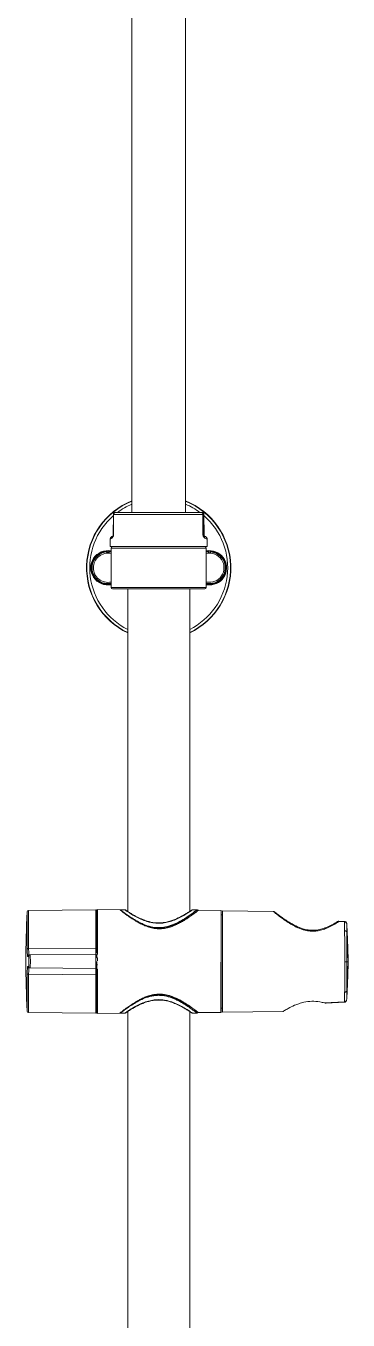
# Model space of a CAD drawing. Extents: x 3627 to 4221, y 1255 to 1675.
# Drawn here: x 3807.8 to 3830.6, y 1491 to 1582.9 of the extents above; entities that cross this region are included whole.
import ezdxf

# ---------------------------------------------------------------- set-up
doc = ezdxf.new("R2010")
doc.units = 0
doc.header["$LTSCALE"] = 7
doc.header["$MEASUREMENT"] = 0
doc.layers.get('0').update_dxf_attribs({"color": 2, "linetype": 'CONTINUOUS'})

msp = doc.modelspace()

# ---------------------------------------------------------------- linework, layer by layer
at = {"color": 7, "linetype": 'Continuous', "lineweight": 15}
for p, q in [((3815.271, 1618), (3815.271, 1548.359)), ((3819.091, 1548.359), (3819.091, 1618)), ((3813.972, 1548.22), (3813.959, 1546.758)), ((3813.985, 1548.22), (3813.972, 1546.758)), ((3820.313, 1548.22), (3813.985, 1548.22)), ((3814.116, 1548.359), (3820.185, 1548.359)), ((3820.19, 1548.359), (3820.251, 1548.359)), ((3820.33, 1548.22), (3820.342, 1546.758)), ((3820.391, 1548.22), (3820.33, 1548.22)), ((3820.404, 1546.758), (3820.391, 1548.22)), ((3813.745, 1546.467), (3813.74, 1545.929)), ((3813.959, 1546.758), (3813.959, 1546.758)), ((3820.342, 1546.758), (3820.404, 1546.758)), ((3820.404, 1546.758), (3820.404, 1546.758)), ((3820.623, 1545.929), (3820.618, 1546.467)), ((3813.493, 1545.553), (3813.493, 1545.555)), ((3813.514, 1545.54), (3813.514, 1545.539)), ((3813.649, 1545.539), (3813.649, 1545.54)), ((3813.67, 1545.555), (3813.669, 1545.553)), ((3813.801, 1545.537), (3813.67, 1545.555)), ((3820.623, 1545.929), (3813.74, 1545.929)), ((3813.801, 1545.829), (3813.801, 1543.029)), ((3820.561, 1543.029), (3820.561, 1545.829)), ((3820.693, 1545.555), (3820.561, 1545.537)), ((3820.693, 1545.553), (3820.693, 1545.555)), ((3820.714, 1545.54), (3820.714, 1545.539)), ((3820.849, 1545.539), (3820.849, 1545.54)), ((3820.87, 1545.555), (3820.869, 1545.553)), ((3813.581, 1543.25), (3813.801, 1543.271)), ((3820.461, 1542.929), (3813.901, 1542.929)), ((3814.981, 1542.929), (3814.981, 1520.044)), ((3819.381, 1520.034), (3819.381, 1542.929)), ((3812.721, 1520.149), (3807.951, 1520.108)), ((3812.841, 1519.914), (3812.781, 1519.914)), ((3814.42, 1520.152), (3812.841, 1520.164)), ((3812.841, 1520.164), (3812.841, 1516.977)), ((3814.795, 1520.143), (3814.474, 1520.143)), ((3814.79, 1520.142), (3814.795, 1520.138)), ((3814.848, 1520.102), (3814.819, 1520.122)), ((3814.907, 1520.062), (3814.848, 1520.102)), ((3819.902, 1520.143), (3819.568, 1520.143)), ((3821.585, 1520.1), (3819.997, 1520.112)), ((3821.705, 1519.79), (3821.625, 1519.794)), ((3825.309, 1520.03), (3821.705, 1520.071)), ((3821.705, 1520.071), (3821.705, 1512.892)), ((3830.369, 1519.284), (3829.959, 1519.307)), ((3830.379, 1519.312), (3829.965, 1519.334)), ((3830.374, 1519.312), (3829.967, 1519.333)), ((3830.535, 1518.569), (3830.527, 1519.165)), ((3830.548, 1518.494), (3830.527, 1519.165)), ((3830.561, 1518.475), (3830.536, 1518.858)), ((3830.535, 1518.569), (3830.619, 1516.465)), ((3830.565, 1518.417), (3830.561, 1518.52)), ((3807.951, 1517.393), (3812.721, 1517.431)), ((3807.985, 1516.942), (3807.98, 1516.955)), ((3807.985, 1516.942), (3808.047, 1516.943)), ((3808.047, 1516.943), (3812.721, 1516.984)), ((3808.047, 1516.943), (3808.052, 1516.933)), ((3812.781, 1516.941), (3812.781, 1516.958)), ((3807.947, 1516.843), (3807.886, 1516.842)), ((3807.886, 1516.121), (3807.947, 1516.12)), ((3807.979, 1516.004), (3807.985, 1516.021)), ((3808.047, 1516.02), (3807.985, 1516.021)), ((3808.052, 1516.031), (3808.047, 1516.02)), ((3812.721, 1515.98), (3808.047, 1516.02)), ((3812.841, 1516.255), (3812.781, 1516.207)), ((3812.841, 1516.764), (3812.841, 1516.517)), ((3830.388, 1516.482), (3830.388, 1516.464)), ((3830.545, 1516.465), (3830.618, 1516.465)), ((3830.613, 1515.877), (3830.619, 1516.465)), ((3830.619, 1516.465), (3830.617, 1516.465)), ((3830.618, 1516.465), (3830.619, 1516.465)), ((3830.619, 1516.465), (3830.62, 1516.465)), ((3812.721, 1515.533), (3807.951, 1515.57)), ((3812.841, 1515.97), (3812.841, 1512.799)), ((3830.613, 1515.877), (3830.538, 1514.396)), ((3830.549, 1514.445), (3830.529, 1513.798)), ((3830.529, 1513.798), (3830.538, 1514.396)), ((3830.538, 1514.09), (3830.561, 1514.463)), ((3830.538, 1514.09), (3830.561, 1514.463)), ((3828.941, 1513.537), (3830.366, 1513.608)), ((3829.077, 1513.53), (3830.369, 1513.593)), ((3829.077, 1513.53), (3830.369, 1513.593)), ((3830.366, 1513.608), (3830.37, 1513.608)), ((3830.371, 1513.593), (3830.375, 1513.593)), ((3830.517, 1513.759), (3830.529, 1513.798)), ((3807.951, 1512.856), (3812.721, 1512.814)), ((3812.781, 1513.05), (3812.841, 1513.05)), ((3812.841, 1512.799), (3814.42, 1512.811)), ((3814.474, 1512.82), (3814.795, 1512.82)), ((3814.981, 1512.929), (3814.981, 1422.723)), ((3819.381, 1422.821), (3819.381, 1512.919)), ((3819.544, 1512.842), (3819.517, 1512.86)), ((3819.538, 1512.845), (3819.549, 1512.838)), ((3819.557, 1512.833), (3819.573, 1512.821)), ((3819.568, 1512.82), (3819.902, 1512.82)), ((3819.997, 1512.852), (3821.585, 1512.863)), ((3821.625, 1513.169), (3821.705, 1513.173)), ((3821.705, 1512.892), (3826.014, 1512.941))]:
    msp.add_line(p, q, dxfattribs=at)
at = {"color": 8, "linetype": 'Continuous', "lineweight": 15}
for p, q in [((3813.669, 1545.553), (3813.801, 1545.535)), ((3813.801, 1545.537), (3813.67, 1545.555)), ((3817.181, 1545.829), (3813.801, 1545.829)), ((3820.561, 1545.829), (3817.181, 1545.829)), ((3820.693, 1545.555), (3820.561, 1545.537)), ((3820.561, 1545.535), (3820.693, 1545.553)), ((3813.581, 1543.249), (3813.801, 1543.27)), ((3813.801, 1543.029), (3820.561, 1543.029)), ((3820.781, 1543.209), (3820.561, 1543.229)), ((3812.721, 1517.431), (3812.721, 1520.149)), ((3819.882, 1520.132), (3819.883, 1520.132)), ((3830.549, 1518.452), (3830.548, 1518.494)), ((3821.585, 1512.863), (3821.585, 1516.425)), ((3807.951, 1515.57), (3807.951, 1512.856)), ((3812.721, 1512.814), (3812.721, 1515.533))]:
    msp.add_line(p, q, dxfattribs=at)
at = {"color": 7, "linetype": 'Continuous', "lineweight": 15, "flags": 128}
for points in [[(3820.326, 1546.758), (3820.322, 1547.158), (3820.313, 1548.22)], [(3820.404, 1546.758), (3820.394, 1547.88), (3820.391, 1548.22)], [(3813.504, 1545.521), (3813.581, 1545.524), (3813.646, 1545.522)], [(3812.729, 1516.798), (3812.748, 1516.783), (3812.841, 1516.708)]]:
    msp.add_lwpolyline(points, dxfattribs=at)
at = {"color": 8, "linetype": 'Continuous', "lineweight": 15, "flags": 128}
msp.add_lwpolyline([(3807.951, 1520.108), (3807.951, 1520.103), (3807.951, 1520.043), (3807.951, 1519.911), (3807.951, 1519.712), (3807.951, 1519.449), (3807.951, 1519.127), (3807.951, 1518.752), (3807.951, 1518.333), (3807.951, 1517.877), (3807.951, 1517.393)], dxfattribs=at)
at = {"color": 7, "linetype": 'Continuous', "lineweight": 15}
for centre, radius, start, end in [((3817.181, 1544.429), 5.12, 111.90365, 244.55227), ((3817.181, 1544.429), 5.12, 295.44773, 68.09635), ((3814.112, 1548.219), 0.14, 90.01428, 179.50575), ((3814.12, 1548.223), 0.136, 91.99416, 181.39846), ((3820.179, 1548.224), 0.134, 358.05423, 87.38028), ((3820.19, 1548.219), 0.14, 0.49418, 89.9858), ((3820.251, 1548.219), 0.14, 0.49418, 89.9858), ((3814.047, 1546.54), 0.183, 129.56485, 183.6593), ((3820.334, 1545.727), 1.031, 89.53316, 90.46684), ((3820.268, 1546.543), 0.182, 355.47318, 49.49128), ((3813.581, 1544.429), 1.178, 79.23875, 270), ((3813.581, 1544.429), 1.13, 94.4869, 281.23018), ((3813.495, 1545.535), 0.02, 15.30288, 94.4869), ((3813.495, 1545.535), 0.02, 15.30588, 94.51811), ((3813.495, 1545.533), 0.02, 16.31182, 94.49169), ((3813.668, 1545.535), 0.02, 85.48023, 164.69577), ((3813.668, 1545.533), 0.02, 85.50831, 163.68818), ((3813.901, 1545.829), 0.1, 90, 180), ((3820.461, 1545.829), 0.1, 0, 90), ((3820.781, 1544.429), 1.178, 259.23875, 100.76125), ((3820.695, 1545.535), 0.02, 15.30288, 94.4869), ((3820.695, 1545.535), 0.02, 15.30588, 94.51811), ((3820.695, 1545.533), 0.02, 16.31182, 94.49169), ((3820.868, 1545.535), 0.02, 85.48023, 164.69577), ((3820.868, 1545.533), 0.02, 85.51033, 163.68617), ((3820.781, 1544.429), 1.13, 0, 85.5131), ((3820.781, 1544.429), 1.13, 258.76982, 0), ((3813.901, 1543.029), 0.1, 180, 270), ((3820.461, 1543.029), 0.1, 270, 0), ((3873.193, 1516.482), 65.436, 176.91711, 183.08288), ((3807.952, 1520.007), 0.101, 90.4999, 180), ((3812.721, 1520.089), 0.0603, 0, 90.5), ((3821.585, 1520.06), 0.0402, 0, 89.58045), ((3829.957, 1519.177), 0.16, 90, 122.16164), ((3807.952, 1512.956), 0.101, 180, 269.5001), ((3812.721, 1512.874), 0.0603, 269.5, 0), ((3821.585, 1512.904), 0.0402, 270.41955, 0)]:
    msp.add_arc(centre, radius, start, end, dxfattribs=at)
at = {"color": 8, "linetype": 'Continuous', "lineweight": 15}
for centre, radius, start, end in [((3817.181, 1544.429), 5.097, 112.00652, 244.43051), ((3817.181, 1544.429), 5.097, 295.56949, 67.99348), ((3817.181, 1544.429), 4.897, 112.95528, 126.63178), ((3817.181, 1544.429), 4.897, 53.36822, 67.04472), ((3817.181, 1544.429), 4.897, 131.13914, 243.30576), ((3817.181, 1544.429), 4.897, 296.69424, 48.88338), ((3813.965, 1546.211), 0.547, 89.31521, 90.68479), ((3813.581, 1544.429), 1.22, 79.60815, 280.39185), ((3813.581, 1544.429), 1.18, 79.25167, 270), ((3813.581, 1544.429), 1.13, 94.4869, 281.23021), ((3813.581, 1544.429), 1.128, 94.47103, 281.24567), ((3813.581, 1544.429), 1.035, 77.72323, 180), ((3820.781, 1544.429), 1.22, 270, 100.39185), ((3820.781, 1544.429), 1.18, 259.25167, 100.74833), ((3820.781, 1544.429), 1.13, 258.76979, 85.5131), ((3820.781, 1544.429), 1.128, 258.75433, 85.52897), ((3820.781, 1544.429), 1.035, 257.72323, 102.27677), ((3813.581, 1544.429), 1.035, 180, 282.27677)]:
    msp.add_arc(centre, radius, start, end, dxfattribs=at)
at = {"color": 7, "linetype": 'Continuous', "lineweight": 15}
for points, knots in [([(3813.985, 1548.22), (3813.979, 1548.22), (3813.971, 1548.22), (3813.972, 1548.22), (3813.972, 1548.22)], [0, 0, 0, 0, 0.865743, 1, 1, 1, 1]), ([(3814.112, 1548.359), (3814.112, 1548.359), (3814.112, 1548.359), (3814.114, 1548.359), (3814.116, 1548.359)], [0, 0, 0, 0, 0.1342695, 1, 1, 1, 1]), ([(3820.185, 1548.359), (3820.185, 1548.359), (3820.188, 1548.359), (3820.189, 1548.359), (3820.19, 1548.359)], [0, 0, 0, 0, 0.134249, 1, 1, 1, 1]), ([(3820.33, 1548.22), (3820.327, 1548.22), (3820.324, 1548.22), (3820.314, 1548.22), (3820.313, 1548.22)], [0, 0, 0, 0, 0.8657436, 1, 1, 1, 1]), ([(3813.926, 1546.663), (3813.926, 1546.663), (3813.926, 1546.663), (3813.926, 1546.663), (3813.925, 1546.663), (3813.923, 1546.663), (3813.917, 1546.662), (3813.891, 1546.658), (3813.852, 1546.644), (3813.8, 1546.607), (3813.762, 1546.553), (3813.743, 1546.499), (3813.746, 1546.471), (3813.747, 1546.467)], [0, 0, 0, 0, 0.002242, 0.019919, 0.030596, 0.039738, 0.053197, 0.093261, 0.300261, 0.456822, 0.718694, 0.954895, 1, 1, 1, 1]), ([(3813.972, 1546.758), (3813.971, 1546.744), (3813.97, 1546.712), (3813.957, 1546.662), (3813.929, 1546.598), (3813.895, 1546.556), (3813.872, 1546.536), (3813.864, 1546.529)], [0, 0, 0, 0, 0.095691, 0.214137, 0.405941, 0.796685, 1, 1, 1, 1]), ([(3813.93, 1546.681), (3813.932, 1546.684), (3813.938, 1546.69), (3813.946, 1546.703), (3813.954, 1546.724), (3813.958, 1546.739), (3813.959, 1546.749), (3813.959, 1546.754), (3813.959, 1546.757), (3813.959, 1546.758)], [0, 0, 0, 0, 0.241325, 0.680311, 0.864717, 0.951393, 0.972124, 0.989604, 1, 1, 1, 1]), ([(3820.45, 1546.529), (3820.441, 1546.536), (3820.414, 1546.556), (3820.374, 1546.598), (3820.343, 1546.662), (3820.328, 1546.712), (3820.326, 1546.744), (3820.326, 1546.758)], [0, 0, 0, 0, 0.203315, 0.594059, 0.785862, 0.904309, 1, 1, 1, 1]), ([(3820.342, 1546.758), (3820.343, 1546.756), (3820.343, 1546.752), (3820.343, 1546.745), (3820.346, 1546.733), (3820.358, 1546.704), (3820.372, 1546.692), (3820.383, 1546.684), (3820.387, 1546.681)], [0, 0, 0, 0, 0.015765, 0.035958, 0.072602, 0.194143, 0.764355, 1, 1, 1, 1]), ([(3820.433, 1546.681), (3820.431, 1546.684), (3820.425, 1546.69), (3820.416, 1546.703), (3820.408, 1546.724), (3820.405, 1546.739), (3820.404, 1546.749), (3820.404, 1546.754), (3820.404, 1546.757), (3820.404, 1546.758)], [0, 0, 0, 0, 0.241324, 0.68031, 0.864718, 0.951393, 0.972123, 0.989604, 1, 1, 1, 1]), ([(3820.453, 1546.662), (3820.454, 1546.661), (3820.455, 1546.659), (3820.435, 1546.679), (3820.433, 1546.681)], [0, 0, 0, 0, 0.876985, 1, 1, 1, 1]), ([(3820.615, 1546.467), (3820.615, 1546.479), (3820.616, 1546.513), (3820.596, 1546.56), (3820.564, 1546.603), (3820.53, 1546.631), (3820.498, 1546.648), (3820.473, 1546.657), (3820.458, 1546.66), (3820.453, 1546.661)], [0, 0, 0, 0, 0.132275, 0.360702, 0.548058, 0.706462, 0.8377, 0.94057, 1, 1, 1, 1]), ([(3813.669, 1545.553), (3813.669, 1545.552), (3813.668, 1545.55), (3813.664, 1545.534), (3813.653, 1545.515), (3813.638, 1545.495), (3813.618, 1545.48), (3813.594, 1545.471), (3813.575, 1545.471), (3813.556, 1545.475), (3813.545, 1545.481), (3813.53, 1545.491), (3813.516, 1545.505), (3813.504, 1545.525), (3813.497, 1545.542), (3813.494, 1545.551), (3813.494, 1545.553), (3813.493, 1545.553)], [0, 0, 0, 0, 0.0881359, 0.1760343, 0.2580607, 0.3289061, 0.3963476, 0.4690066, 0.5360655, 0.5490707, 0.6230567, 0.6349662, 0.7084551, 0.7868221, 0.8612021, 0.9401544, 1, 1, 1, 1]), ([(3813.514, 1545.539), (3813.514, 1545.539), (3813.515, 1545.538), (3813.516, 1545.532), (3813.521, 1545.522), (3813.531, 1545.509), (3813.547, 1545.497), (3813.567, 1545.489), (3813.589, 1545.488), (3813.609, 1545.493), (3813.625, 1545.503), (3813.637, 1545.515), (3813.645, 1545.528), (3813.648, 1545.537), (3813.648, 1545.538), (3813.649, 1545.539)], [0, 0, 0, 0, 0.063902, 0.146138, 0.21988, 0.294015, 0.363602, 0.449133, 0.531964, 0.605709, 0.670843, 0.737347, 0.816372, 0.906184, 1, 1, 1, 1]), ([(3820.869, 1545.553), (3820.869, 1545.552), (3820.868, 1545.55), (3820.864, 1545.534), (3820.853, 1545.515), (3820.838, 1545.495), (3820.818, 1545.48), (3820.794, 1545.471), (3820.775, 1545.471), (3820.756, 1545.475), (3820.745, 1545.481), (3820.73, 1545.491), (3820.716, 1545.505), (3820.704, 1545.525), (3820.697, 1545.542), (3820.694, 1545.551), (3820.694, 1545.553), (3820.693, 1545.553)], [0, 0, 0, 0, 0.0881359, 0.1760345, 0.2580609, 0.3289058, 0.3963473, 0.4690073, 0.5360652, 0.5490704, 0.6230565, 0.6349668, 0.7084549, 0.786822, 0.861202, 0.9401544, 1, 1, 1, 1]), ([(3820.714, 1545.539), (3820.714, 1545.539), (3820.715, 1545.538), (3820.716, 1545.532), (3820.721, 1545.522), (3820.731, 1545.509), (3820.747, 1545.497), (3820.767, 1545.489), (3820.789, 1545.488), (3820.809, 1545.493), (3820.825, 1545.503), (3820.837, 1545.515), (3820.845, 1545.528), (3820.848, 1545.537), (3820.848, 1545.538), (3820.849, 1545.539)], [0, 0, 0, 0, 0.063902, 0.146138, 0.21988, 0.294015, 0.363602, 0.449134, 0.531964, 0.605709, 0.670844, 0.737347, 0.816372, 0.906184, 1, 1, 1, 1]), ([(3807.852, 1520.001), (3807.852, 1520.004), (3807.852, 1520.019), (3807.852, 1519.93), (3807.852, 1519.733), (3807.852, 1519.422), (3807.852, 1519.017), (3807.852, 1518.53), (3807.852, 1517.978), (3807.852, 1517.572), (3807.852, 1517.369)], [0, 0, 0, 0, 0.0406326, 0.1776853, 0.3147382, 0.4517903, 0.5888433, 0.7258956, 0.8629497, 1, 1, 1, 1]), ([(3812.781, 1517.415), (3812.781, 1517.609), (3812.781, 1518.008), (3812.781, 1518.564), (3812.781, 1519.072), (3812.781, 1519.498), (3812.781, 1519.822), (3812.781, 1520.016), (3812.781, 1520.098), (3812.781, 1520.083), (3812.781, 1520.08)], [0, 0, 0, 0, 0.1296676, 0.2658221, 0.4066771, 0.5500034, 0.6933308, 0.8341853, 0.9703411, 1, 1, 1, 1]), ([(3819.997, 1520.112), (3819.986, 1520.103), (3819.968, 1520.09), (3819.865, 1520.009), (3819.753, 1519.925), (3819.607, 1519.817), (3819.429, 1519.689), (3819.237, 1519.558), (3819.031, 1519.424), (3818.8, 1519.286), (3818.52, 1519.135), (3818.227, 1519.003), (3817.946, 1518.905), (3817.71, 1518.846), (3817.485, 1518.81), (3817.275, 1518.797), (3817.063, 1518.804), (3816.862, 1518.829), (3816.663, 1518.869), (3816.465, 1518.927), (3816.251, 1518.999), (3816.018, 1519.104), (3815.76, 1519.234), (3815.493, 1519.391), (3815.233, 1519.557), (3815.005, 1519.714), (3814.814, 1519.852), (3814.621, 1519.996), (3814.456, 1520.124), (3814.432, 1520.143), (3814.42, 1520.152)], [0, 0, 0, 0, 0.062479, 0.095828, 0.130414, 0.167371, 0.204304, 0.241337, 0.271954, 0.306448, 0.345963, 0.389145, 0.418781, 0.446563, 0.469473, 0.492958, 0.514464, 0.537957, 0.558705, 0.580681, 0.606366, 0.634743, 0.669156, 0.709426, 0.751281, 0.793433, 0.832145, 0.869714, 0.93717, 1, 1, 1, 1]), ([(3814.42, 1520.152), (3814.425, 1520.152), (3814.434, 1520.151), (3814.445, 1520.144), (3814.452, 1520.136), (3814.456, 1520.129), (3814.459, 1520.121), (3814.459, 1520.115), (3814.459, 1520.112)], [0, 0, 0, 0, 0.232071, 0.468284, 0.598051, 0.731742, 0.866304, 1, 1, 1, 1]), ([(3814.868, 1520.107), (3814.854, 1520.118), (3814.824, 1520.14), (3814.798, 1520.142), (3814.785, 1520.143)], [0, 0, 0, 0, 0.498727, 1, 1, 1, 1]), ([(3814.955, 1520.051), (3814.944, 1520.058), (3814.89, 1520.094), (3814.874, 1520.104), (3814.861, 1520.113)], [0, 0, 0, 0, 0.20746, 1, 1, 1, 1]), ([(3819.557, 1520.13), (3819.555, 1520.13), (3819.552, 1520.127), (3819.509, 1520.098), (3819.425, 1520.041), (3819.256, 1519.929), (3818.968, 1519.752), (3818.611, 1519.557), (3818.211, 1519.382), (3817.798, 1519.255), (3817.382, 1519.191), (3816.961, 1519.191), (3816.613, 1519.249), (3816.338, 1519.325), (3816.051, 1519.426), (3815.705, 1519.582), (3815.349, 1519.777), (3815.074, 1519.95), (3814.96, 1520.026), (3814.907, 1520.062)], [0, 0, 0, 0, 0.019735, 0.052889, 0.086542, 0.159271, 0.236612, 0.314493, 0.386905, 0.452317, 0.512517, 0.571137, 0.634004, 0.666863, 0.70116, 0.777511, 0.85643, 0.932482, 1, 1, 1, 1]), ([(3815.222, 1519.883), (3815.179, 1519.909), (3815.067, 1519.978), (3814.997, 1520.024), (3814.953, 1520.053)], [0, 0, 0, 0, 0.382195, 1, 1, 1, 1]), ([(3819.501, 1520.112), (3819.488, 1520.104), (3819.463, 1520.087), (3819.349, 1520.013), (3819.167, 1519.897), (3818.924, 1519.754), (3818.617, 1519.59), (3818.192, 1519.394), (3817.682, 1519.252), (3817.246, 1519.212), (3816.829, 1519.227), (3816.424, 1519.319), (3816.012, 1519.467), (3815.637, 1519.643), (3815.361, 1519.798), (3815.241, 1519.872), (3815.222, 1519.883)], [0, 0, 0, 0, 0.057513, 0.109907, 0.198714, 0.266807, 0.31927, 0.425214, 0.533444, 0.58788, 0.640597, 0.737583, 0.7951, 0.875877, 0.980601, 1, 1, 1, 1]), ([(3819.944, 1520.072), (3819.918, 1520.052), (3819.863, 1520.011), (3819.691, 1519.886), (3819.507, 1519.758), (3819.334, 1519.645), (3819.134, 1519.519), (3818.915, 1519.389), (3818.683, 1519.262), (3818.445, 1519.146), (3818.205, 1519.045), (3817.897, 1518.941), (3817.514, 1518.856), (3817.048, 1518.834), (3816.58, 1518.905), (3816.169, 1519.038), (3815.852, 1519.175), (3815.699, 1519.256), (3815.641, 1519.287)], [0, 0, 0, 0, 0.0865423, 0.1789774, 0.2277968, 0.281299, 0.3353839, 0.3892146, 0.4413906, 0.4911255, 0.5380438, 0.5819668, 0.6620944, 0.7368797, 0.8131599, 0.898398, 0.9615932, 1, 1, 1, 1]), ([(3819.936, 1520.101), (3819.935, 1520.102), (3819.933, 1520.107), (3819.924, 1520.118), (3819.907, 1520.129), (3819.891, 1520.132), (3819.883, 1520.132)], [0, 0, 0, 0, 0.063033, 0.258437, 0.641548, 1, 1, 1, 1]), ([(3819.956, 1520.093), (3819.956, 1520.096), (3819.955, 1520.103), (3819.95, 1520.113), (3819.942, 1520.124), (3819.932, 1520.132), (3819.917, 1520.14), (3819.905, 1520.142), (3819.897, 1520.143)], [0, 0, 0, 0, 0.094866, 0.247581, 0.40383, 0.559362, 0.712693, 1, 1, 1, 1]), ([(3819.957, 1520.072), (3819.957, 1520.074), (3819.957, 1520.08), (3819.96, 1520.088), (3819.964, 1520.095), (3819.971, 1520.103), (3819.982, 1520.11), (3819.992, 1520.111), (3819.997, 1520.112)], [0, 0, 0, 0, 0.133815, 0.268283, 0.401814, 0.531415, 0.767077, 1, 1, 1, 1]), ([(3821.625, 1516.482), (3821.625, 1516.7), (3821.625, 1517.149), (3821.625, 1517.816), (3821.625, 1518.458), (3821.625, 1519.03), (3821.625, 1519.495), (3821.625, 1519.825), (3821.625, 1520.024), (3821.625, 1520.048), (3821.625, 1520.06)], [0, 0, 0, 0, 0.116517, 0.240012, 0.368642, 0.5, 0.631359, 0.759988, 0.883484, 1, 1, 1, 1]), ([(3825.416, 1519.987), (3825.408, 1519.994), (3825.392, 1520.007), (3825.355, 1520.025), (3825.326, 1520.028), (3825.306, 1520.03)], [0, 0, 0, 0, 0.262223, 0.519411, 1, 1, 1, 1]), ([(3829.959, 1519.307), (3829.84, 1519.23), (3829.611, 1519.083), (3829.233, 1518.887), (3828.863, 1518.742), (3828.513, 1518.655), (3828.172, 1518.622), (3827.876, 1518.637), (3827.613, 1518.683), (3827.38, 1518.748), (3827.084, 1518.858), (3826.733, 1519.027), (3826.359, 1519.252), (3826.026, 1519.479), (3825.756, 1519.679), (3825.551, 1519.837), (3825.364, 1519.988), (3825.331, 1520.013), (3825.309, 1520.03)], [0, 0, 0, 0, 0.076163, 0.146763, 0.205491, 0.260173, 0.30818, 0.355843, 0.390146, 0.426077, 0.464127, 0.534822, 0.609681, 0.684009, 0.757667, 0.822736, 0.886244, 1, 1, 1, 1]), ([(3829.868, 1519.31), (3829.742, 1519.234), (3829.502, 1519.087), (3829.099, 1518.895), (3828.707, 1518.759), (3828.338, 1518.693), (3828.01, 1518.687), (3827.662, 1518.729), (3827.248, 1518.849), (3826.845, 1519.032), (3826.492, 1519.231), (3826.201, 1519.416), (3825.917, 1519.614), (3825.661, 1519.8), (3825.46, 1519.954), (3825.432, 1519.975), (3825.417, 1519.987)], [0, 0, 0, 0, 0.083258, 0.158839, 0.225664, 0.283735, 0.334167, 0.376892, 0.446214, 0.537741, 0.595744, 0.661209, 0.733698, 0.814377, 0.90357, 1, 1, 1, 1]), ([(3829.959, 1519.307), (3829.944, 1519.313), (3829.921, 1519.323), (3829.892, 1519.322), (3829.879, 1519.316), (3829.873, 1519.313)], [0, 0, 0, 0, 0.468754, 0.728824, 1, 1, 1, 1]), ([(3829.959, 1519.307), (3829.96, 1519.316), (3829.963, 1519.333), (3829.965, 1519.336), (3829.966, 1519.337)], [0, 0, 0, 0, 0.499991, 1, 1, 1, 1]), ([(3830.525, 1519.171), (3830.522, 1519.188), (3830.516, 1519.226), (3830.484, 1519.269), (3830.444, 1519.298), (3830.404, 1519.314), (3830.376, 1519.315), (3830.361, 1519.316)], [0, 0, 0, 0, 0.207886, 0.471511, 0.651105, 0.818017, 1, 1, 1, 1]), ([(3830.378, 1518.655), (3830.376, 1518.759), (3830.373, 1518.99), (3830.37, 1519.18), (3830.369, 1519.284)], [0, 0, 0, 0, 0.447943, 1, 1, 1, 1]), ([(3830.527, 1519.165), (3830.523, 1519.181), (3830.517, 1519.212), (3830.479, 1519.252), (3830.428, 1519.279), (3830.388, 1519.283), (3830.369, 1519.284)], [0, 0, 0, 0, 0.241084, 0.500001, 0.758534, 1, 1, 1, 1]), ([(3830.388, 1516.482), (3830.388, 1516.62), (3830.388, 1516.934), (3830.386, 1517.454), (3830.382, 1518.063), (3830.379, 1518.447), (3830.378, 1518.655)], [0, 0, 0, 0, 0.176659, 0.40225, 0.67672, 1, 1, 1, 1]), ([(3830.378, 1518.655), (3830.396, 1518.654), (3830.435, 1518.652), (3830.471, 1518.638), (3830.499, 1518.621), (3830.523, 1518.602), (3830.531, 1518.58), (3830.535, 1518.569)], [0, 0, 0, 0, 0.241901, 0.500548, 0.531831, 0.757045, 1, 1, 1, 1]), ([(3830.545, 1516.465), (3830.544, 1516.594), (3830.544, 1516.848), (3830.543, 1517.219), (3830.541, 1517.578), (3830.539, 1517.921), (3830.537, 1518.258), (3830.536, 1518.462), (3830.535, 1518.569)], [0, 0, 0, 0, 0.170518, 0.335256, 0.49623, 0.663081, 0.824259, 1, 1, 1, 1]), ([(3830.625, 1516.465), (3830.621, 1516.744), (3830.614, 1517.255), (3830.587, 1517.947), (3830.569, 1518.345), (3830.561, 1518.52)], [0, 0, 0, 0, 0.401596, 0.736844, 1, 1, 1, 1]), ([(3807.852, 1517.369), (3807.854, 1517.372), (3807.858, 1517.379), (3807.881, 1517.387), (3807.913, 1517.392), (3807.939, 1517.393), (3807.951, 1517.393)], [0, 0, 0, 0, 0.249993, 0.4999906, 0.7499935, 1, 1, 1, 1]), ([(3807.852, 1517.369), (3807.852, 1517.296), (3807.853, 1517.15), (3807.861, 1516.98), (3807.872, 1516.864), (3807.881, 1516.85), (3807.886, 1516.842)], [0, 0, 0, 0, 0.250451, 0.500277, 0.750097, 1, 1, 1, 1]), ([(3807.985, 1516.942), (3807.972, 1516.942), (3807.958, 1516.941), (3807.946, 1516.934), (3807.946, 1516.933)], [0, 0, 0, 0, 0.951455, 1, 1, 1, 1]), ([(3808.053, 1516.935), (3808.044, 1516.937), (3808.026, 1516.941), (3808.008, 1516.934), (3808, 1516.931)], [0, 0, 0, 0, 0.498709, 1, 1, 1, 1]), ([(3808.004, 1516.932), (3808.006, 1516.933), (3808.018, 1516.942), (3808.033, 1516.942), (3808.047, 1516.943)], [0, 0, 0, 0, 0.119066, 1, 1, 1, 1]), ([(3812.781, 1517.415), (3812.781, 1517.417), (3812.779, 1517.421), (3812.765, 1517.426), (3812.744, 1517.43), (3812.729, 1517.43), (3812.721, 1517.431)], [0, 0, 0, 0, 0.250012, 0.500009, 0.750004, 1, 1, 1, 1]), ([(3812.721, 1517.431), (3812.721, 1517.369), (3812.721, 1517.245), (3812.721, 1517.101), (3812.721, 1517.003), (3812.721, 1516.99), (3812.721, 1516.984)], [0, 0, 0, 0, 0.249983, 0.499964, 0.749971, 1, 1, 1, 1]), ([(3812.721, 1516.793), (3812.721, 1516.821), (3812.721, 1516.877), (3812.721, 1516.937), (3812.721, 1516.976), (3812.721, 1516.981), (3812.721, 1516.984)], [0, 0, 0, 0, 0.249992, 0.499997, 0.75, 1, 1, 1, 1]), ([(3812.721, 1516.984), (3812.729, 1516.983), (3812.744, 1516.981), (3812.765, 1516.967), (3812.779, 1516.947), (3812.781, 1516.931), (3812.781, 1516.923)], [0, 0, 0, 0, 0.249984, 0.500008, 0.749928, 1, 1, 1, 1]), ([(3812.781, 1517.08), (3812.781, 1517.127), (3812.781, 1517.221), (3812.781, 1517.351), (3812.781, 1517.415)], [0, 0, 0, 0, 0.506381, 1, 1, 1, 1]), ([(3812.781, 1516.8), (3812.781, 1516.835), (3812.781, 1516.906), (3812.781, 1516.917), (3812.781, 1516.923)], [0, 0, 0, 0, 0.4837754, 1, 1, 1, 1]), ([(3807.886, 1516.121), (3807.88, 1516.107), (3807.869, 1516.085), (3807.858, 1515.938), (3807.853, 1515.786), (3807.852, 1515.664), (3807.852, 1515.613), (3807.852, 1515.599), (3807.852, 1515.594), (3807.852, 1515.594)], [0, 0, 0, 0, 0.339038, 0.55577, 0.823046, 0.95255, 0.985958, 0.99828, 1, 1, 1, 1]), ([(3807.946, 1516.03), (3807.946, 1516.03), (3807.958, 1516.022), (3807.972, 1516.021), (3807.985, 1516.021)], [0, 0, 0, 0, 0.0471552, 1, 1, 1, 1]), ([(3807.975, 1516.482), (3807.975, 1516.529), (3807.974, 1516.624), (3807.967, 1516.742), (3807.958, 1516.826), (3807.951, 1516.837), (3807.947, 1516.843)], [0, 0, 0, 0, 0.252426, 0.496853, 0.744799, 1, 1, 1, 1]), ([(3807.947, 1516.12), (3807.951, 1516.126), (3807.958, 1516.137), (3807.967, 1516.22), (3807.974, 1516.339), (3807.975, 1516.434), (3807.975, 1516.482)], [0, 0, 0, 0, 0.2534676, 0.502107, 0.7465516, 1, 1, 1, 1]), ([(3808, 1516.032), (3808.009, 1516.029), (3808.026, 1516.022), (3808.044, 1516.026), (3808.053, 1516.028)], [0, 0, 0, 0, 0.503511, 1, 1, 1, 1]), ([(3808.047, 1516.02), (3808.033, 1516.021), (3808.018, 1516.022), (3808.006, 1516.03), (3808.005, 1516.031)], [0, 0, 0, 0, 0.883853, 1, 1, 1, 1]), ([(3812.721, 1516.482), (3812.721, 1516.538), (3812.721, 1516.651), (3812.721, 1516.745), (3812.721, 1516.793)], [0, 0, 0, 0, 0.49999, 1, 1, 1, 1]), ([(3812.721, 1515.98), (3812.721, 1515.987), (3812.721, 1516.002), (3812.721, 1516.118), (3812.721, 1516.284), (3812.721, 1516.416), (3812.721, 1516.482)], [0, 0, 0, 0, 0.25, 0.5, 0.750002, 1, 1, 1, 1]), ([(3812.781, 1516.04), (3812.781, 1516.032), (3812.779, 1516.016), (3812.765, 1515.996), (3812.745, 1515.982), (3812.729, 1515.981), (3812.721, 1515.98)], [0, 0, 0, 0, 0.2499514, 0.4999463, 0.7500061, 1, 1, 1, 1]), ([(3812.721, 1515.979), (3812.721, 1515.973), (3812.721, 1515.961), (3812.721, 1515.862), (3812.721, 1515.718), (3812.721, 1515.594), (3812.721, 1515.533)], [0, 0, 0, 0, 0.251106, 0.501479, 0.751109, 1, 1, 1, 1]), ([(3812.781, 1516.04), (3812.781, 1516.046), (3812.781, 1516.055), (3812.781, 1516.11), (3812.781, 1516.167), (3812.781, 1516.237), (3812.781, 1516.34), (3812.781, 1516.426), (3812.781, 1516.482)], [0, 0, 0, 0, 0.2394466, 0.369642, 0.4999977, 0.6301978, 0.7605568, 1, 1, 1, 1]), ([(3821.625, 1512.905), (3821.625, 1512.905), (3821.625, 1512.885), (3821.625, 1512.957), (3821.625, 1513.14), (3821.625, 1513.477), (3821.625, 1513.94), (3821.625, 1514.512), (3821.625, 1515.151), (3821.625, 1515.816), (3821.625, 1516.264), (3821.625, 1516.482)], [0, 0, 0, 0, 0.0035025, 0.1196701, 0.2427459, 0.3708993, 0.501752, 0.6326047, 0.7607566, 0.883834, 1, 1, 1, 1]), ([(3830.38, 1514.308), (3830.381, 1514.326), (3830.381, 1514.408), (3830.382, 1514.591), (3830.384, 1514.843), (3830.385, 1515.101), (3830.387, 1515.438), (3830.389, 1515.886), (3830.389, 1516.273), (3830.388, 1516.464)], [0, 0, 0, 0, 0.029776, 0.134569, 0.288494, 0.406622, 0.50141, 0.754204, 1, 1, 1, 1]), ([(3830.545, 1516.465), (3830.54, 1516.465), (3830.53, 1516.465), (3830.493, 1516.464), (3830.444, 1516.464), (3830.407, 1516.464), (3830.388, 1516.464)], [0, 0, 0, 0, 0.2422, 0.499984, 0.75778, 1, 1, 1, 1]), ([(3830.538, 1514.394), (3830.538, 1514.546), (3830.539, 1514.706), (3830.541, 1515.034), (3830.542, 1515.241), (3830.544, 1515.517), (3830.545, 1515.875), (3830.545, 1516.208), (3830.545, 1516.465)], [0, 0, 0, 0, 0.251313, 0.266352, 0.501121, 0.555046, 0.655983, 1, 1, 1, 1]), ([(3830.561, 1514.419), (3830.569, 1514.593), (3830.587, 1514.989), (3830.614, 1515.677), (3830.621, 1516.187), (3830.625, 1516.465)], [0, 0, 0, 0, 0.262381, 0.59764, 1, 1, 1, 1]), ([(3830.619, 1516.465), (3830.619, 1516.447), (3830.619, 1516.403), (3830.619, 1516.339), (3830.618, 1516.271), (3830.618, 1516.177), (3830.616, 1516.045), (3830.614, 1515.935), (3830.613, 1515.877)], [0, 0, 0, 0, 0.09226, 0.223631, 0.328542, 0.438371, 0.704532, 1, 1, 1, 1]), ([(3807.852, 1515.594), (3807.852, 1515.391), (3807.852, 1514.985), (3807.852, 1514.433), (3807.852, 1513.946), (3807.852, 1513.541), (3807.852, 1513.23), (3807.852, 1513.033), (3807.852, 1512.944), (3807.852, 1512.959), (3807.852, 1512.963)], [0, 0, 0, 0, 0.137055, 0.27411, 0.411165, 0.548219, 0.685273, 0.822328, 0.959383, 1, 1, 1, 1]), ([(3807.951, 1515.57), (3807.939, 1515.57), (3807.913, 1515.571), (3807.881, 1515.577), (3807.858, 1515.584), (3807.854, 1515.591), (3807.852, 1515.594)], [0, 0, 0, 0, 0.250004, 0.500007, 0.750005, 1, 1, 1, 1]), ([(3812.781, 1515.548), (3812.781, 1515.546), (3812.779, 1515.542), (3812.765, 1515.537), (3812.744, 1515.533), (3812.729, 1515.533), (3812.721, 1515.533)], [0, 0, 0, 0, 0.249988, 0.499994, 0.749999, 1, 1, 1, 1]), ([(3812.781, 1515.548), (3812.781, 1515.613), (3812.781, 1515.747), (3812.781, 1515.888), (3812.781, 1515.937), (3812.781, 1515.953)], [0, 0, 0, 0, 0.381905, 0.792047, 1, 1, 1, 1]), ([(3812.781, 1512.883), (3812.781, 1512.881), (3812.781, 1512.865), (3812.781, 1512.947), (3812.781, 1513.142), (3812.781, 1513.465), (3812.781, 1513.891), (3812.781, 1514.399), (3812.781, 1514.955), (3812.781, 1515.354), (3812.781, 1515.548)], [0, 0, 0, 0, 0.029659, 0.165815, 0.306669, 0.449997, 0.593325, 0.73418, 0.870335, 1, 1, 1, 1]), ([(3814.42, 1512.811), (3814.42, 1512.811), (3814.421, 1512.812), (3814.432, 1512.823), (3814.459, 1512.842), (3814.499, 1512.873), (3814.549, 1512.91), (3814.617, 1512.963), (3814.704, 1513.03), (3814.819, 1513.113), (3814.936, 1513.199), (3815.064, 1513.29), (3815.237, 1513.408), (3815.437, 1513.538), (3815.669, 1513.676), (3815.871, 1513.786), (3816.051, 1513.874), (3816.177, 1513.929), (3816.274, 1513.968), (3816.346, 1513.995), (3816.422, 1514.022), (3816.502, 1514.048), (3816.638, 1514.088), (3816.815, 1514.129), (3817.057, 1514.161), (3817.316, 1514.167), (3817.575, 1514.143), (3817.83, 1514.09), (3818.036, 1514.027), (3818.217, 1513.961), (3818.363, 1513.898), (3818.572, 1513.802), (3818.809, 1513.672), (3819.075, 1513.51), (3819.3, 1513.364), (3819.47, 1513.244), (3819.586, 1513.161), (3819.669, 1513.102), (3819.741, 1513.047), (3819.815, 1512.991), (3819.887, 1512.937), (3819.939, 1512.897), (3819.976, 1512.87), (3819.993, 1512.854), (3819.996, 1512.852), (3819.997, 1512.852)], [0, 0, 0, 0, 0.014415, 0.032794, 0.052326, 0.074132, 0.095267, 0.111889, 0.143615, 0.170208, 0.191862, 0.219182, 0.244547, 0.283904, 0.316212, 0.347785, 0.367767, 0.387066, 0.395486, 0.403731, 0.412902, 0.422736, 0.43206, 0.459639, 0.482273, 0.511173, 0.5432, 0.56615, 0.596523, 0.615092, 0.631776, 0.651914, 0.696222, 0.73091, 0.774451, 0.808878, 0.829041, 0.848405, 0.865102, 0.885775, 0.912658, 0.938364, 0.95772, 0.98147, 1, 1, 1, 1]), ([(3830.37, 1513.608), (3830.371, 1513.711), (3830.375, 1513.917), (3830.379, 1514.177), (3830.38, 1514.308)], [0, 0, 0, 0, 0.500005, 1, 1, 1, 1]), ([(3830.38, 1514.308), (3830.399, 1514.309), (3830.437, 1514.311), (3830.488, 1514.331), (3830.525, 1514.36), (3830.533, 1514.383), (3830.538, 1514.394)], [0, 0, 0, 0, 0.241744, 0.500019, 0.758274, 1, 1, 1, 1]), ([(3830.538, 1514.396), (3830.538, 1514.396), (3830.538, 1514.395), (3830.538, 1514.395), (3830.538, 1514.394), (3830.538, 1514.394)], [0, 0, 0, 0, 0.540565, 0.774125, 1, 1, 1, 1]), ([(3819.455, 1512.902), (3819.399, 1512.939), (3819.282, 1513.017), (3819, 1513.192), (3818.643, 1513.389), (3818.235, 1513.571), (3817.811, 1513.706), (3817.385, 1513.773), (3816.966, 1513.772), (3816.549, 1513.704), (3816.135, 1513.575), (3815.734, 1513.398), (3815.38, 1513.203), (3815.096, 1513.027), (3814.908, 1512.903), (3814.813, 1512.838), (3814.807, 1512.833), (3814.806, 1512.832)], [0, 0, 0, 0, 0.069725, 0.146823, 0.225467, 0.301133, 0.369218, 0.430483, 0.48964, 0.549851, 0.61589, 0.688923, 0.767164, 0.843962, 0.915636, 0.981895, 1, 1, 1, 1]), ([(3814.861, 1512.85), (3814.874, 1512.859), (3814.899, 1512.875), (3815.013, 1512.95), (3815.196, 1513.066), (3815.439, 1513.21), (3815.747, 1513.374), (3816.172, 1513.57), (3816.78, 1513.74), (3817.43, 1513.76), (3817.94, 1513.644), (3818.35, 1513.497), (3818.713, 1513.327), (3818.922, 1513.207), (3819.034, 1513.142)], [0, 0, 0, 0, 0.059555, 0.113754, 0.206172, 0.276375, 0.330491, 0.440163, 0.551782, 0.662173, 0.76262, 0.821616, 0.904995, 1, 1, 1, 1]), ([(3815.713, 1513.715), (3815.778, 1513.748), (3815.919, 1513.818), (3816.149, 1513.914), (3816.461, 1514.021), (3816.85, 1514.108), (3817.322, 1514.129), (3817.794, 1514.056), (3818.182, 1513.929), (3818.496, 1513.794), (3818.738, 1513.673), (3818.969, 1513.543), (3819.187, 1513.411), (3819.376, 1513.29), (3819.588, 1513.147), (3819.784, 1513.008), (3819.931, 1512.902), (3819.949, 1512.888), (3819.958, 1512.881)], [0, 0, 0, 0, 0.040306, 0.086911, 0.13039, 0.209156, 0.282557, 0.357575, 0.441312, 0.488265, 0.538372, 0.590259, 0.642353, 0.696033, 0.742932, 0.834628, 0.919269, 1, 1, 1, 1]), ([(3826.014, 1512.941), (3826.034, 1512.953), (3826.072, 1512.977), (3826.368, 1513.149), (3826.741, 1513.336), (3827.133, 1513.489), (3827.536, 1513.606), (3828.049, 1513.676), (3828.557, 1513.636), (3828.836, 1513.564), (3828.941, 1513.537)], [0, 0, 0, 0, 0.150918, 0.301398, 0.463999, 0.553768, 0.646472, 0.781825, 0.917431, 1, 1, 1, 1]), ([(3829.077, 1513.533), (3829.067, 1513.531), (3829.023, 1513.519), (3828.977, 1513.529), (3828.941, 1513.537)], [0, 0, 0, 0, 0.221041, 1, 1, 1, 1]), ([(3830.366, 1513.608), (3830.367, 1513.604), (3830.368, 1513.596), (3830.37, 1513.59), (3830.371, 1513.589), (3830.371, 1513.593), (3830.371, 1513.593)], [0, 0, 0, 0, 0.2912252, 0.6168227, 0.9702733, 1, 1, 1, 1]), ([(3830.37, 1513.608), (3830.378, 1513.609), (3830.396, 1513.611), (3830.433, 1513.624), (3830.477, 1513.657), (3830.516, 1513.72), (3830.524, 1513.771), (3830.529, 1513.798)], [0, 0, 0, 0, 0.096577, 0.200815, 0.431255, 0.692934, 1, 1, 1, 1]), ([(3830.379, 1513.593), (3830.378, 1513.592), (3830.376, 1513.59), (3830.373, 1513.596), (3830.371, 1513.604), (3830.37, 1513.608)], [0, 0, 0, 0, 0.360907, 0.698175, 1, 1, 1, 1]), ([(3830.379, 1513.593), (3830.392, 1513.595), (3830.415, 1513.599), (3830.449, 1513.619), (3830.484, 1513.652), (3830.518, 1513.715), (3830.525, 1513.767), (3830.529, 1513.798)], [0, 0, 0, 0, 0.134483, 0.244619, 0.408246, 0.641496, 1, 1, 1, 1]), ([(3814.42, 1512.811), (3814.425, 1512.811), (3814.434, 1512.813), (3814.445, 1512.819), (3814.452, 1512.827), (3814.456, 1512.834), (3814.459, 1512.842), (3814.459, 1512.848), (3814.459, 1512.851)], [0, 0, 0, 0, 0.232094, 0.468297, 0.598059, 0.731575, 0.866312, 1, 1, 1, 1]), ([(3814.785, 1512.821), (3814.798, 1512.822), (3814.824, 1512.823), (3814.854, 1512.845), (3814.868, 1512.856)], [0, 0, 0, 0, 0.50128, 1, 1, 1, 1]), ([(3819.034, 1513.142), (3819.05, 1513.134), (3819.145, 1513.081), (3819.275, 1512.997), (3819.363, 1512.94), (3819.409, 1512.911)], [0, 0, 0, 0, 0.088558, 0.522213, 1, 1, 1, 1]), ([(3819.408, 1512.912), (3819.419, 1512.905), (3819.472, 1512.87), (3819.488, 1512.86), (3819.501, 1512.851)], [0, 0, 0, 0, 0.20196, 1, 1, 1, 1]), ([(3819.493, 1512.857), (3819.508, 1512.846), (3819.537, 1512.824), (3819.564, 1512.822), (3819.577, 1512.821)], [0, 0, 0, 0, 0.496643, 1, 1, 1, 1]), ([(3819.897, 1512.82), (3819.905, 1512.821), (3819.917, 1512.823), (3819.932, 1512.831), (3819.942, 1512.84), (3819.95, 1512.85), (3819.955, 1512.861), (3819.956, 1512.867), (3819.956, 1512.87)], [0, 0, 0, 0, 0.287304, 0.440714, 0.596162, 0.752535, 0.905129, 1, 1, 1, 1]), ([(3819.957, 1512.892), (3819.957, 1512.889), (3819.957, 1512.883), (3819.96, 1512.875), (3819.964, 1512.868), (3819.971, 1512.86), (3819.982, 1512.853), (3819.992, 1512.852), (3819.997, 1512.852)], [0, 0, 0, 0, 0.133799, 0.26843, 0.401945, 0.531531, 0.767072, 1, 1, 1, 1])]:
    msp.add_open_spline(points, degree=3, knots=knots, dxfattribs=at)
at = {"color": 8, "linetype": 'Continuous', "lineweight": 15}
for points, knots in [([(3813.864, 1546.529), (3813.855, 1546.521), (3813.809, 1546.486), (3813.755, 1546.47), (3813.751, 1546.468), (3813.749, 1546.467)], [0, 0, 0, 0, 0.126779, 0.604893, 1, 1, 1, 1]), ([(3820.387, 1546.681), (3820.387, 1546.681), (3820.4, 1546.672), (3820.431, 1546.662), (3820.459, 1546.657), (3820.453, 1546.661), (3820.453, 1546.662)], [0, 0, 0, 0, 0.012591, 0.320952, 0.918394, 1, 1, 1, 1]), ([(3820.613, 1546.467), (3820.615, 1546.467), (3820.626, 1546.463), (3820.572, 1546.462), (3820.482, 1546.511), (3820.45, 1546.529)], [0, 0, 0, 0, 0.079449, 0.672232, 1, 1, 1, 1]), ([(3819.883, 1520.132), (3819.854, 1520.11), (3819.795, 1520.065), (3819.575, 1519.901), (3819.281, 1519.694), (3818.917, 1519.458), (3818.494, 1519.222), (3818.09, 1519.048), (3817.741, 1518.947), (3817.377, 1518.881), (3816.904, 1518.879), (3816.456, 1518.987), (3816.124, 1519.112), (3815.812, 1519.254), (3815.456, 1519.452), (3815.091, 1519.687), (3814.792, 1519.898), (3814.58, 1520.055), (3814.469, 1520.14), (3814.477, 1520.134), (3814.48, 1520.132)], [0, 0, 0, 0, 0.0648535, 0.1297742, 0.1943453, 0.2589062, 0.3234168, 0.3874241, 0.4203305, 0.4516522, 0.5155791, 0.5796566, 0.6109839, 0.6440066, 0.7082179, 0.7729003, 0.8376003, 0.902421, 0.9678819, 1, 1, 1, 1]), ([(3814.969, 1520.041), (3814.966, 1520.044), (3814.958, 1520.051), (3814.938, 1520.061), (3814.919, 1520.061), (3814.907, 1520.062)], [0, 0, 0, 0, 0.18236, 0.469641, 1, 1, 1, 1]), ([(3830.375, 1519.314), (3830.375, 1519.315), (3830.374, 1519.316), (3830.372, 1519.308), (3830.37, 1519.293), (3830.369, 1519.284)], [0, 0, 0, 0, 0.13763, 0.500075, 1, 1, 1, 1]), ([(3807.946, 1516.933), (3807.935, 1516.927), (3807.913, 1516.915), (3807.891, 1516.881), (3807.888, 1516.855), (3807.886, 1516.842)], [0, 0, 0, 0, 0.321789, 0.660881, 1, 1, 1, 1]), ([(3807.947, 1516.843), (3807.949, 1516.856), (3807.952, 1516.882), (3807.974, 1516.914), (3807.995, 1516.926), (3808.004, 1516.932)], [0, 0, 0, 0, 0.349043, 0.698151, 1, 1, 1, 1]), ([(3807.971, 1516.979), (3807.967, 1517.005), (3807.96, 1517.061), (3807.953, 1517.207), (3807.952, 1517.332), (3807.951, 1517.393)], [0, 0, 0, 0, 0.3174232, 0.6633268, 1, 1, 1, 1]), ([(3808.052, 1516.933), (3808.052, 1516.932), (3808.055, 1516.928), (3808.06, 1516.891), (3808.066, 1516.825), (3808.07, 1516.737), (3808.073, 1516.63), (3808.074, 1516.54), (3808.074, 1516.482)], [0, 0, 0, 0, 0.043639, 0.196734, 0.434246, 0.581813, 0.725487, 1, 1, 1, 1]), ([(3807.886, 1516.121), (3807.888, 1516.108), (3807.891, 1516.082), (3807.913, 1516.049), (3807.935, 1516.036), (3807.946, 1516.03)], [0, 0, 0, 0, 0.3389419, 0.6778554, 1, 1, 1, 1]), ([(3808.005, 1516.031), (3807.995, 1516.037), (3807.974, 1516.049), (3807.952, 1516.082), (3807.949, 1516.107), (3807.947, 1516.12)], [0, 0, 0, 0, 0.30277, 0.651418, 1, 1, 1, 1]), ([(3807.951, 1515.57), (3807.952, 1515.631), (3807.953, 1515.756), (3807.96, 1515.903), (3807.967, 1515.958), (3807.971, 1515.984)], [0, 0, 0, 0, 0.3364268, 0.6820497, 1, 1, 1, 1]), ([(3808.074, 1516.482), (3808.074, 1516.423), (3808.073, 1516.333), (3808.07, 1516.226), (3808.066, 1516.138), (3808.06, 1516.072), (3808.055, 1516.036), (3808.052, 1516.032), (3808.052, 1516.031)], [0, 0, 0, 0, 0.274565, 0.418357, 0.566067, 0.803546, 0.956785, 1, 1, 1, 1]), ([(3819.882, 1512.831), (3819.885, 1512.829), (3819.893, 1512.823), (3819.781, 1512.909), (3819.569, 1513.067), (3819.269, 1513.277), (3818.904, 1513.513), (3818.548, 1513.711), (3818.236, 1513.853), (3817.905, 1513.977), (3817.546, 1514.062), (3817.172, 1514.083), (3816.893, 1514.065), (3816.62, 1514.016), (3816.271, 1513.915), (3815.868, 1513.741), (3815.446, 1513.505), (3815.083, 1513.27), (3814.789, 1513.063), (3814.569, 1512.899), (3814.51, 1512.854), (3814.48, 1512.831)], [0, 0, 0, 0, 0.034612, 0.099556, 0.164378, 0.228935, 0.293415, 0.357727, 0.390546, 0.421774, 0.485717, 0.517727, 0.549731, 0.581008, 0.613829, 0.677771, 0.741967, 0.806197, 0.870708, 0.935486, 1, 1, 1, 1]), ([(3819.455, 1512.902), (3819.443, 1512.902), (3819.424, 1512.903), (3819.404, 1512.913), (3819.396, 1512.92), (3819.393, 1512.922)], [0, 0, 0, 0, 0.536085, 0.826556, 1, 1, 1, 1])]:
    msp.add_open_spline(points, degree=3, knots=knots, dxfattribs=at)

doc.saveas('drawing.dxf')
